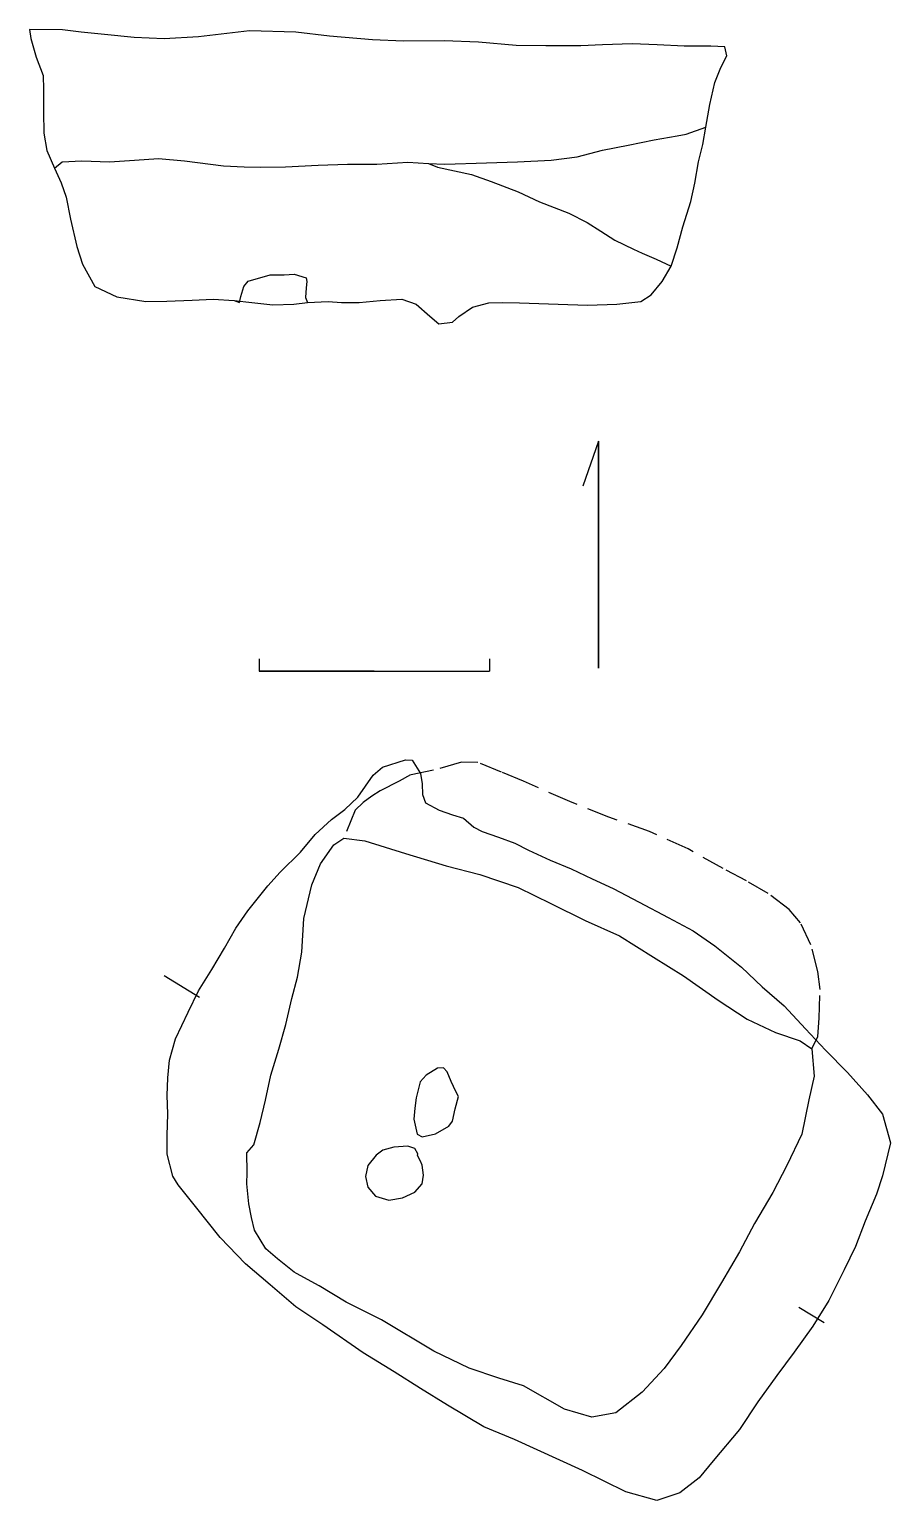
# Model space of a CAD drawing. Extents: x 3.8 to 13.3, y 2.4 to 18.5.
import ezdxf

# ---------------------------------------------------------------- set-up
doc = ezdxf.new("R2010")
doc.units = 0
doc.linetypes.add('HIDDEN', pattern=[0.375, 0.25, -0.125])
doc.layers.add('LAYER1', color=7, linetype='CONTINUOUS')

msp = doc.modelspace()

# ---------------------------------------------------------------- linework, layer by layer
at = {"layer": 'LAYER1', "color": 7, "linetype": 'CONTINUOUS'}
for points in [[(3.849, 18.5119), (3.8639, 18.4122), (3.9237, 18.2078), (3.9985, 18.0083), (4.0035, 17.8538), (4.0035, 17.6095), (4.0085, 17.3751), (4.0384, 17.1857), (4.1232, 16.9912), (4.198, 16.8317), (4.2528, 16.6722), (4.2977, 16.4328), (4.3675, 16.1337), (4.4323, 15.9393), (4.5669, 15.695), (4.8062, 15.5803), (5.1253, 15.5304), (5.3546, 15.5354), (5.6338, 15.5454), (5.8632, 15.5554), (6.0925, 15.5404), (6.287, 15.5205), (6.5163, 15.4955), (6.7456, 15.5005), (6.8952, 15.5205), (7.1246, 15.5304), (7.2691, 15.5205), (7.4636, 15.5205), (7.6929, 15.5404), (7.9322, 15.5554), (8.0868, 15.5005), (8.2364, 15.3709), (8.3361, 15.2861), (8.4857, 15.3061), (8.5554, 15.3659), (8.705, 15.4706), (8.8845, 15.5155), (9.0391, 15.5205), (9.2185, 15.5155), (9.6423, 15.5005), (9.9664, 15.4905), (10.2855, 15.5005), (10.5497, 15.5304), (10.6644, 15.6052), (10.7841, 15.7498), (10.8838, 15.9193), (10.9486, 16.1187), (11.0084, 16.3481), (11.0982, 16.6273), (11.143, 16.8267), (11.1829, 17.061), (11.2278, 17.2505), (11.2627, 17.44), (11.3076, 17.6892), (11.3624, 17.9286), (11.4272, 18.0931), (11.492, 18.2227)], [(11.492, 18.2227), (11.4721, 18.3224), (11.3175, 18.3274), (11.1779, 18.3274), (11.0234, 18.3274), (10.7292, 18.3424), (10.455, 18.3523), (10.1309, 18.3424), (9.8916, 18.3324), (9.5077, 18.3324), (9.1836, 18.3374), (8.7698, 18.3723), (8.3959, 18.3872), (7.9472, 18.3823), (7.6082, 18.3972), (7.1395, 18.4371), (6.7706, 18.482), (6.262, 18.4969), (5.7036, 18.4321), (5.3247, 18.4072), (4.9957, 18.4221), (4.6716, 18.457), (4.4173, 18.482), (4.2129, 18.5069), (3.849, 18.5119)], [(4.1232, 16.9912), (4.2079, 17.061), (4.4223, 17.071), (4.7264, 17.061), (5.0007, 17.081), (5.2649, 17.0959), (5.5491, 17.071), (5.9778, 17.0162), (6.2022, 17.0062), (6.3867, 17.0012), (6.6559, 17.0062), (7.0149, 17.0261), (7.334, 17.0361), (7.658, 17.0361), (7.997, 17.0561), (8.2214, 17.0411), (8.4009, 17.0361), (8.8596, 17.0511), (9.1986, 17.061), (9.5675, 17.081), (9.8517, 17.1159), (10.1309, 17.1907), (10.4101, 17.2455), (10.6943, 17.3004), (10.9486, 17.3452), (11.0483, 17.3652), (11.2627, 17.44)], [(8.2214, 17.0411), (8.3211, 17.0012), (8.6951, 16.9214), (8.9094, 16.8467), (9.2036, 16.732), (9.4379, 16.6223), (9.762, 16.4977), (9.9614, 16.3979), (10.111, 16.3032), (10.2655, 16.2035), (10.47, 16.1038), (10.5647, 16.0589), (10.7192, 15.9941), (10.8838, 15.9193)], [(10.0861, 13.9998), (9.9157, 13.5081)], [(10.0861, 13.9998), (10.0861, 11.512)], [(10.0861, 11.512), (10.0861, 13.9998)], [(6.3667, 11.6167), (6.3667, 11.4821)], [(8.8895, 11.6167), (8.8895, 11.4821)], [(6.3667, 11.4821), (7.6281, 11.4821)], [(7.6281, 11.4821), (6.3667, 11.4821)], [(7.6281, 11.4821), (8.8895, 11.4821)], [(5.3596, 6.1872), (5.3596, 6.1972), (5.3596, 6.3917), (5.3646, 6.631), (5.3596, 6.8304), (5.3646, 7.0248), (5.3845, 7.2193), (5.4494, 7.4536), (5.589, 7.7428), (5.7036, 7.9771), (5.8482, 8.2114), (5.9878, 8.4458), (6.1125, 8.6651), (6.2421, 8.8546), (6.4615, 9.1288), (6.5961, 9.2784), (6.8204, 9.4977), (6.98, 9.6922), (7.1595, 9.8567), (7.304, 9.9664), (7.4486, 10.101), (7.6181, 10.3403), (7.7179, 10.4301), (7.9721, 10.5098), (8.0419, 10.5049), (8.1367, 10.3603), (8.1516, 10.2456), (8.1566, 10.1309), (8.1915, 10.0362), (8.3411, 9.9564), (8.4857, 9.9066), (8.6053, 9.8717), (8.72, 9.772), (8.8097, 9.7221), (8.9892, 9.6623), (9.1687, 9.5975), (9.3183, 9.5177), (9.5576, 9.408), (9.7869, 9.3133), (10.0163, 9.2036), (10.2456, 9.0989), (10.5298, 8.9493), (10.8489, 8.7798), (11.1231, 8.6352), (11.3624, 8.4707), (11.6516, 8.2364), (11.8809, 8.022), (12.1202, 7.8126), (12.3545, 7.5633), (12.5739, 7.329), (12.8132, 7.0847), (13.0326, 6.8404), (13.1971, 6.626), (13.2869, 6.3119), (13.1971, 5.9529), (13.1323, 5.7485), (13.0077, 5.4543), (12.903, 5.1751), (12.7783, 4.9209), (12.6088, 4.5868), (12.4343, 4.3027), (12.2299, 4.0185), (12.0404, 3.7642), (11.831, 3.475), (11.6316, 3.1709), (11.3425, 2.8269), (11.1879, 2.6424), (10.9785, 2.4779), (10.7242, 2.3931), (10.3852, 2.4879), (9.9116, 2.7222), (9.1637, 3.0612), (8.8297, 3.2008), (8.4308, 3.4401), (8.1367, 3.6196), (7.8475, 3.8041), (7.5085, 4.0135), (7.0647, 4.3176), (6.7706, 4.517), (6.4864, 4.7564), (6.2172, 4.9857), (5.938, 5.2749), (5.6687, 5.6139), (5.4793, 5.8532), (5.4195, 5.9479), (5.3596, 6.1872)], [(6.2321, 6.2022), (6.3069, 6.2919), (6.3767, 6.5362), (6.4365, 6.7805), (6.4964, 7.0548), (6.5811, 7.3389), (6.6609, 7.6082), (6.7257, 7.8924), (6.7855, 8.1267), (6.8354, 8.4009), (6.8553, 8.7698), (6.9451, 9.1388), (7.0398, 9.3681), (7.1844, 9.5775), (7.2941, 9.6523), (7.5234, 9.6224), (7.9721, 9.4828), (8.4158, 9.3482), (8.7848, 9.2534), (9.2036, 9.1089), (9.5626, 8.9344), (9.9415, 8.7499), (10.3154, 8.5804), (10.6893, 8.3461), (11.0184, 8.1416), (11.3973, 7.8774), (11.7164, 7.668), (12.0255, 7.5234), (12.2947, 7.4287), (12.4243, 7.3439), (12.4493, 7.0448), (12.3895, 6.7855), (12.3147, 6.4066), (12.1501, 6.0626), (11.9956, 5.7684), (11.7961, 5.4294), (11.6316, 5.1203), (11.4322, 4.7813), (11.2228, 4.4273), (10.9935, 4.0933), (10.804, 3.839), (10.5647, 3.5797), (10.2755, 3.3554), (10.0113, 3.3055), (9.7121, 3.3953), (9.2634, 3.6495), (8.9942, 3.7343), (8.6701, 3.844), (8.2812, 4.0284), (7.7079, 4.3725), (7.319, 4.5669), (7.0248, 4.7464), (6.7756, 4.881), (6.7506, 4.896), (6.5662, 5.0405), (6.4415, 5.1502), (6.3169, 5.3546), (6.282, 5.4942), (6.2521, 5.6438), (6.2321, 5.8632), (6.2371, 5.9878), (6.2321, 6.2022)]]:
    msp.add_lwpolyline(points, dxfattribs=at)
at = {"layer": 'LAYER1', "color": 1, "linetype": 'CONTINUOUS'}
for points in [[(6.0925, 15.5404), (6.1523, 15.5205), (6.1673, 15.5853), (6.1972, 15.695), (6.2471, 15.7548), (6.4864, 15.8246), (6.6409, 15.8246), (6.7506, 15.8296), (6.8803, 15.7897), (6.8902, 15.7498), (6.8803, 15.68), (6.8753, 15.5753), (6.8952, 15.5205)], [(8.5505, 6.8204), (8.5205, 6.8753), (8.4707, 6.985), (8.4258, 7.0897), (8.3859, 7.1345), (8.3211, 7.1295), (8.1965, 7.0548), (8.1317, 6.98), (8.0868, 6.8055), (8.0718, 6.6908), (8.0619, 6.5711), (8.0968, 6.4066), (8.1516, 6.3767), (8.3012, 6.4116), (8.4458, 6.4964), (8.4857, 6.5512), (8.5156, 6.6858), (8.5505, 6.8204)], [(8.1017, 6.1723), (8.1067, 6.1922), (8.0718, 6.2521), (7.997, 6.277), (7.8425, 6.267), (7.7228, 6.2321), (7.6481, 6.1773), (7.5583, 6.0626), (7.5334, 5.9429), (7.5583, 5.8283), (7.6431, 5.7286), (7.7877, 5.6837), (7.9372, 5.7086), (8.0718, 5.7734), (8.1516, 5.8632), (8.1666, 5.9579), (8.1516, 6.0676), (8.1367, 6.1125), (8.1017, 6.1723)]]:
    msp.add_lwpolyline(points, dxfattribs=at)
at = {"layer": 'LAYER1', "color": 7, "linetype": 'HIDDEN'}
msp.add_lwpolyline([(12.4243, 7.3439), (12.4892, 7.4785), (12.5041, 7.678), (12.5141, 7.9921), (12.4892, 8.1915), (12.4144, 8.4807), (12.2997, 8.725), (12.1751, 8.8695), (11.9457, 9.044), (11.7064, 9.1836), (11.4521, 9.3183), (11.0682, 9.5326), (10.6445, 9.7221), (10.2007, 9.8816), (9.772, 10.0512), (9.2634, 10.2755), (9.0241, 10.3752), (8.7648, 10.4799), (8.5854, 10.4849), (8.2763, 10.3952), (8.027, 10.3453), (7.9023, 10.2755), (7.6929, 10.1708), (7.6032, 10.111), (7.5085, 10.0412), (7.4187, 9.9564), (7.2941, 9.6523)], dxfattribs=at)
at = {"layer": 'LAYER1', "color": 3, "linetype": 'CONTINUOUS'}
for points in [[(5.3247, 8.1466), (5.7136, 7.9073)], [(12.2798, 4.5121), (12.559, 4.3425)]]:
    msp.add_lwpolyline(points, dxfattribs=at)

doc.saveas('drawing.dxf')
